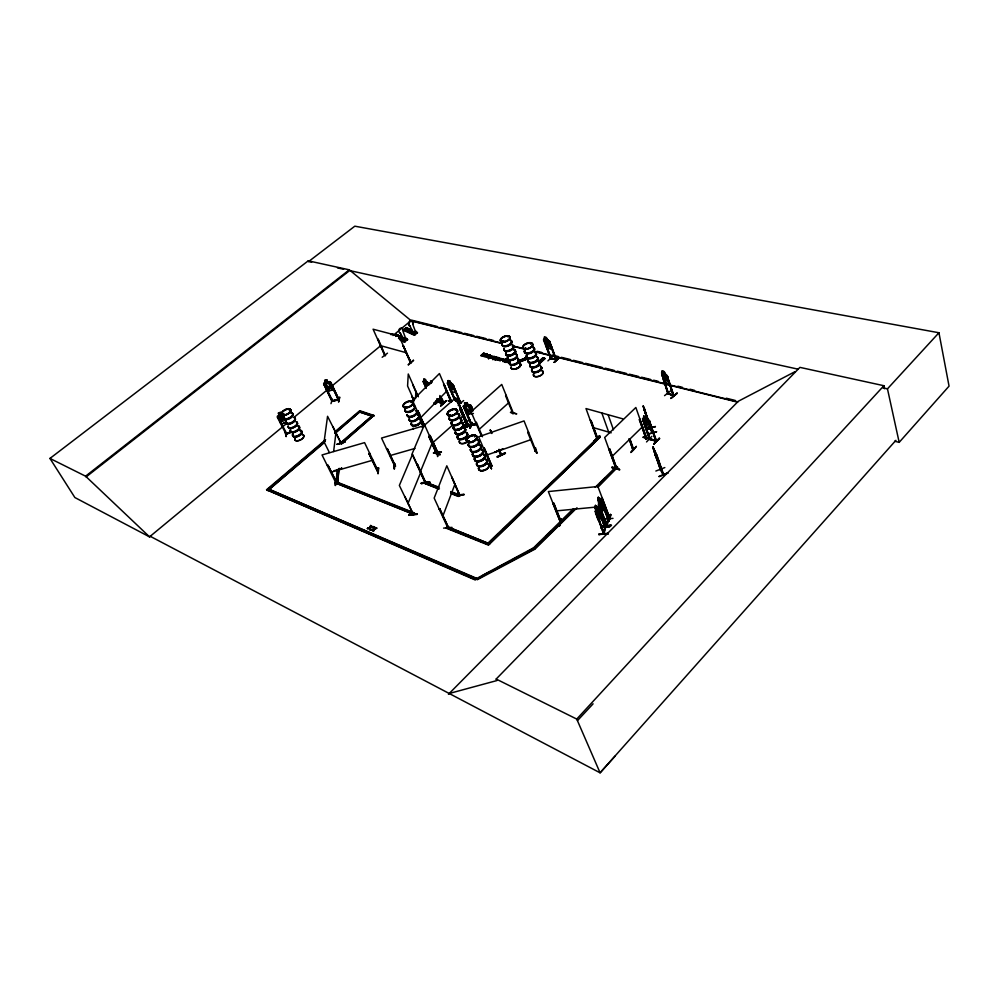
<?xml version="1.0" encoding="UTF-8"?>
<svg xmlns="http://www.w3.org/2000/svg" width="999" height="999" viewBox="0 0 999 999"><rect width="100%" height="100%" fill="white"/><g stroke="black" fill="none" stroke-linecap="round" stroke-linejoin="round"><path stroke-width="1.5" d="M622.652 418.806L586.001 408.566L596.977 438.873L597.926 438.861M596.853 438.224C597.065 438.186 597.464 437.462 597.539 439.073M651.623 427.072L651.56 429.27L646.066 427.747L644.555 425.199L646.091 427.734L651.623 429.208L649.475 420.679L646.778 419.243L646.041 416.795L643.631 416.221L645.154 423.613L646.965 425.836L649.138 426.448L649.675 424.875L643.219 405.969L643.968 408.778M547.939 360.876L552.809 356.106M335.477 485.264L336.039 480.119M436.938 454.145L437.662 454.158L424.662 425.062L455.744 397.739L468.069 426.361L467.544 426.785L459.852 409.053L460.564 408.653L460.052 409.115M428.971 436.75L429.707 436.363L428.971 436.75L436.85 454.395L437.562 453.996M412.013 396.64L413.861 400.761M412.637 384.565L417.482 395.704M394.717 463.748L394.093 468.981L394.368 463.873M593.918 441.321L599.762 435.639L593.906 441.358M598.089 437.774L599.537 435.876M655.356 455.257L653.084 447.04L653.658 449.637M670.641 390.884L664.547 395.654M660.514 468.793L660.539 470.117L653.246 448.351M415.522 398.776L415.884 391.196M608.316 533.216C596.266 534.627 595.092 534.765 608.366 533.903M608.428 533.591L599.013 534.453M598.95 534.74L598.901 534.028M611.176 525.686C580.169 528.558 631.655 523.688 601.773 525.774M611.238 525.374L601.823 526.548M395.179 465.546L394.38 465.596M395.492 465.946L394.68 466.233M394.63 463.436L394.53 468.856M608.428 519.23C609.602 521.815 605.157 526.76 607.005 525.062L599.587 505.594L599.113 506.218L599.587 505.594M387.287 448.738L386.563 448.951L387.287 448.738L395.392 466.246M470.054 427.822L472.065 422.527L470.079 427.772M377.048 470.417C378.921 469.255 376.398 471.728 378.072 470.804L364.573 442.632L322.028 454.957L335.864 482.854L336.576 482.392M378.683 468.044C377.185 485.377 378.783 456.381 377.984 473.189M376.973 470.616L377.697 469.98L377.06 470.179M459.59 495.666L460.189 495.104L459.652 495.716L451.773 477.023L459.615 495.092M408.541 330.394L409.915 330.182L408.766 330.444M368.956 453.696L369.68 453.309L368.956 453.696L377.347 471.041L368.968 453.521M404.832 339.136C403.396 337.237 407.055 343.256 405.357 338.261L404.483 338.986L405.07 338.611M404.907 338.911L405.144 339.273M491.308 468.469L490.284 463.424L491.421 468.718M646.54 441.945L651.847 436.301M439.847 508.791L439.348 509.378L439.847 508.791L448.251 527.047L447.702 527.772L447.652 526.411M447.714 527.647L434.165 498.076L446.803 465.821L460.002 495.629M448.251 527.122L439.548 508.816M399.076 337.924L400.112 336.975L398.751 337.175M436.738 452.709C436.775 454.745 437.999 452.684 436.85 452.997M437.599 452.909C437.112 450.949 436.913 454.17 437.812 452.547M652.147 432.267L650.436 428.196M341.77 468.568L341.633 467.944M337.237 444.38L344.817 441.97M452.01 527.372L443.593 528.121M335.577 481.543C335.377 490.409 334.802 481.78 336.688 482.617L328.047 465.297L327.335 465.509M336.001 482.817C335.964 481.943 336.101 481.218 336.026 482.579M425.599 482.879C425.449 480.482 425.137 485.164 425.986 483.066L417.545 464.423L417.058 464.972L417.545 464.423M425.724 482.442L425.599 482.667M337.262 444.193L344.78 442.157M429.17 482.667C422.028 481.618 415.447 484.54 429.133 482.067M337.275 469.717L336.114 482.217L337.637 481.78L338.786 469.293M337.637 481.78L339.223 468.319M412.762 513.823L413.149 513.723M417.257 464.448L425.824 483.566L412.525 454.32L399.35 485.439L413.374 514.485L414.36 512.912L336.114 481.718L334.952 482.729L413.461 514.373M328.047 465.297L336.551 482.679M329.358 452.485L324.076 441.908L327.56 416.296L341.233 443.406M341.134 443.781L332.904 426.573M336.114 482.217L337.187 473.239M417.058 513.773C392.12 516.795 434.14 512.462 408.953 514.585M429.945 482.242L421.228 483.528L429.982 482.255M408.991 515.272L417.107 514.423M409.091 514.947L417.182 514.048M333.616 451.511L335.901 433.279M561.363 519.33L559.565 525.761M539.847 361.913L539.198 361.538M540.084 361.663L539.46 361.263M530.269 343.656L531.056 343.481L530.307 343.594M673.826 395.154L673.039 395.129M674.038 395.866L667.394 376.685L673.264 395.891L674.038 395.841L667.956 393.456M525.973 348.002L524.8 348.776M668.568 393.668L661.9 374.588L668.331 393.918M285.052 418.281L284.678 420.404L282.455 421.341L280.432 420.229L278.484 416.458L279.333 415.284L278.172 413.174L280.569 412.162L281.568 414.335L277.585 415.896L277.198 416.983L286.263 434.49C285.389 432.967 286.563 434.977 292.545 431.805M500.949 359.615C502.534 357.742 498.101 358.629 498.426 360.189M508.429 336.788L507.917 336.975M502.047 341.571L502.372 341.046L502.285 341.808M503.221 340.896L502.647 341.596M502.31 341.271L503.471 341.358M474.587 436.588L475.149 435.976M474.8 436.6L474.687 435.951L474.687 436.6M475.249 436.401L474.912 436.014M405.394 338.798L404.458 338.936L405.444 338.311L407.005 339.523L404.558 341.246L403.084 339.885L403.321 341.096M404.82 338.886L405.257 339.048M469.38 441.758L468.606 441.258L468.606 442.182M468.194 441.858L469.43 441.258M660.626 470.117L653.708 450.137L655.469 453.359C653.833 446.678 660.376 466.933 655.856 454.47L656.118 455.906L653.92 449.787L663.199 474.637L660.289 469.555M455.444 410.252L455.881 409.815M450.162 415.309L449.575 415.022M450.512 414.91L449.6 415.709L449.475 414.785M608.653 518.281L601.523 498.601L602.372 498.513L609.677 518.181C606.58 518.406 610.963 516.258 608.466 517.782M609.028 521.291L610.426 514.423M610.352 514.398L611.013 514.747L608.915 521.353L610.614 514.735M498.851 449.525L501.198 455.144L500.974 453.871M499.125 450.736L500.886 454.795M596.678 513.773L596.191 514.398L596.678 513.773L604.158 533.354L603.421 532.692M604.707 527.322L604.944 526.623M603.583 532.742L605.169 527.522M605.082 527.472L604.87 526.76M603.995 533.816L605.606 527.36L597.839 507.904L605.032 528.059L597.302 506.468L596.665 506.306L595.392 511.513L595.754 510.089M600.699 527.747L610.152 526.498L600.761 527.36M612.999 518.369L603.671 519.205M410.889 421.091L411.076 421.241M598.164 507.879L597.689 508.503M608.828 518.331L601.523 498.601M606.156 524.937L606.493 525.037M606.43 524.537L608.191 518.456L607.579 519.08M608.091 519.03L608.229 519.88L599.625 498.189L598.526 504.807L606.43 525.774L608.054 519.03M410.914 402.098L410.989 402.347M656.218 440.634L655.544 440.484M655.656 441.108L656.643 441.133L649.45 421.728L655.744 441.208L655.419 440.409M600.436 515.984C596.728 528.558 601.985 515.546 599.75 512.949M599.625 498.189L603.221 507.867L601.972 512.962L603.371 507.879L602.647 504.832M404.957 406.655L406.156 406.893M598.326 513.261L597.802 515.297L594.917 507.517L599.412 519.667M608.316 519.73L600.786 499.8L608.478 519.28M656.331 440.422L656.443 441.333L649.325 439.36L642.469 418.756L644.505 418.544L643.631 416.221M650.087 438.636L649.5 438.424M645.242 424.6L650.124 439.548L642.894 420.204L643.543 420.379M598.326 497.227L601.523 504.045L601.448 509.065L598.738 503.696L597.914 499.375L598.326 497.227L599.35 499.8L599.75 498.289M598.051 499.438L598.401 498.139L598.364 500.237M596.415 507.929L596.665 506.306M596.628 508.753L596.116 510.914M598.563 504.77L598.826 501.798L597.864 499.363M594.967 507.529L595.491 505.344M632.904 448.588L633.528 449.725L632.742 449.525L629.308 438.711M560.551 522.752C563.324 521.853 558.016 523.251 559.665 525.861L560.988 519.38M559.452 525.499L561.288 518.993L560.889 521.466M561.326 521.715L560.264 522.04M552.996 503.596L553.883 503.284L561.538 522.627L560.626 522.714L552.996 503.596L553.883 503.284M338.823 398.963L332.617 400.786L338.673 399.225M338.474 401.923L339.685 397.053L338.848 401.798M338.399 399.9L330.569 383.379L338.536 399.7M332.742 401.223L324.875 384.727L324.225 384.89M405.269 341.358L404.333 342.02L407.642 339.66L396.441 334.365L396.228 335.102M330.981 403.658L332.342 399.138M331.755 400.811L332.58 400.462L331.955 400.562M417.445 332.879L414.16 335.177L403.321 330.219L406.318 327.934M405.606 328.609L406.193 327.622L403.434 329.832L414.797 334.74L403.946 329.795M404.932 341.621L399.637 338.848M414.61 334.877L412.712 333.204L414.41 334.403L416.833 332.692L415.359 331.343L416.059 333.241M414.897 334.49L404.308 329.545M406.968 329.233L417.082 333.142M416.883 333.279L416.695 331.693L415.584 331.193C414.697 333.841 414.11 329.645 415.084 333.816M331.156 383.379L330.519 383.541M335.052 431.668L359.74 410.739L373.901 415.459L341.608 443.818L340.572 442.869M415.06 332.417L414.935 332.43M333.316 387.699L333.416 389.822L327.934 391.108L326.336 389.173M326.248 389.26L327.934 391.108M325.599 382.567L323.614 383.853L332.043 401.411M326.96 379.982L324.638 380.482L326.96 379.982L331.83 390.197M451.61 401.511L450.886 401.91L451.66 401.448L443.993 384.178L450.899 401.948C454.607 401.386 442.332 399.875 451.823 401.136M556.056 359.39L555.819 359.24M544.517 341.146L551.336 358.604L550.674 358.479L556.655 359.815L556.418 359.178M546.241 337.687L547.065 339.885L549.425 340.984L556.468 360.015L550.824 358.479M551.098 357.992L550.761 358.154M466.321 421.74L468.106 425.736M414.697 332.068L417.47 332.842M414.435 331.568L414.985 331.83M464.135 494.667L455.731 495.179L463.998 494.28M288.961 409.777L289.51 409.877M289.448 409.39L289.323 409.84M282.904 414.635L284.091 414.135L283.067 414.785M283.541 414.86L283.778 414.023M469.742 427.909L472.065 422.49M471.016 424.675L471.728 424.325L470.966 424.45M464.448 407.555L472.003 425.187L464.51 407.367L463.736 407.642L464.51 407.367M426.261 388.424L423.176 381.506L424.6 381.243M423.251 381.543L423.464 380.856L428.509 382.954L426.361 381.743L427.522 382.767M442.657 516.608L454.957 484.19M470.691 406.705L471.478 406.431L470.691 406.705L472.415 410.789M373.514 531.331L374.076 529.058L376.623 527.971L374.263 529.42C372.015 534.602 374.238 526.411 373.064 531.143M369.43 529.595C370.617 524.875 368.381 533.041 370.629 527.884C377.422 524.862 366.458 528.259 373.176 526.81M373.663 529.632L371.004 529.97L373.589 528.883C375.786 523.801 373.626 531.83 374.775 527.185M371.178 530.344L373.776 529.245L374.325 526.997M369.88 529.782L370.454 527.509L372.989 526.436M367.57 528.796L370.142 527.709L370.704 525.474L369.967 527.335L367.382 528.434L370.03 528.096M425.199 482.704L425.187 483.041M465.684 412.212L467.395 414.285L473.439 413.499M467.07 402.684L464.535 402.972L467.07 402.684L467.944 404.97L469.542 405.544L471.266 409.627L470.716 411.551L468.331 411.863L466.308 410.277L464.585 406.193L465.546 405.294M433.554 453.171L441.446 452.048L433.666 452.997M469.243 414.048L464.535 402.972L465.434 405.232L463.211 406.356L463.786 405.469L469.742 404.757L470.829 405.369M370.567 527.122L370.704 525.474M370.741 527.497L371.153 525.661M460.027 402.41L460.764 402.322L457.117 401.735M457.492 402.01L461.014 402.922M407.929 503.596L420.766 472.315M420.279 471.99L431.93 443.631M448.838 382.804L447.327 383.092L454.72 400.299M447.402 383.129L447.702 382.505M424.563 424.4L412.025 453.996L425.487 483.678M414.51 332.105L417.17 332.892M513.311 412.737C511.413 414.273 514.622 412.849 512.874 413.149M438.436 401.273L437.649 401.261L438.698 401.823M436.213 400.761L436.65 401.173M439.822 395.529C447.102 405.107 441.471 405.582 438.012 401.074M414.66 332.055L414.185 331.718M468.032 426.348L457.604 401.198L460.901 408.641M500.886 359.228C498.039 358.341 502.509 358.629 499.375 358.791M410.04 362.05L410.252 361.875M410.801 362.787L399.051 336.051L373.089 329.208L384.915 355.544L385.577 355.469L385.002 355.032M535.963 450.786L535.064 451.098L535.889 450.786L524.05 420.916L478.646 436.825L491.183 466.371L491.92 466.046L484.14 447.752L483.416 448.189L484.14 447.752M509.028 362.113L509.915 362.999M535.714 450.087L534.802 450.437M426.848 383.366L427.41 382.155L426.773 383.341L428.808 385.189M427.672 382.754L427.959 384.066L428.309 383.379M429.345 384.116L427.347 382.205L429.295 384.178L429.745 383.354M545.129 339.41L543.456 339.76L550.736 358.491M543.843 339.061L550.586 358.703M605.419 527.934L597.302 506.468M509.49 362.1L509.89 363.024M491.645 465.397L490.809 465.734M606.843 525.599L599.263 505.619M607.804 518.543L607.954 519.318M540.334 361.601L539.385 361.476M619.255 469.23C596.615 462.437 635.302 474.213 612.087 467.732M485.389 353.883L483.004 355.969L483.516 356.418L486.288 354.008L483.541 355.032L483.716 353.022L480.944 355.432L481.443 355.869L483.678 353.446L482.942 355.394L485.526 354.245L482.792 355.045M483.541 355.032L484.228 353.159M482.942 355.394L483.828 353.796M530.407 343.531L531.118 343.544M524.562 348.526L525.299 347.989M434.265 452.947L439.935 454.832M434.515 452.684L440.147 454.645M449.463 415.297L449.238 415.696M405.057 406.705L405.644 407.18M404.682 407.093L405.432 406.718M542.782 358.142C539.76 358.479 546.64 360.115 541.808 358.691M539.785 361.251L543.419 358.279L538.598 361.863M544.979 358.666L538.623 364.385M447.752 526.985L446.528 528.309L447.477 526.61L489.747 543.956L447.739 527.06M448.064 527.647L447.477 526.61M609.465 448.763L616.595 468.032L609.715 448.838L608.94 449.288L616.158 468.506L616.67 467.907L615.846 468.406L604.682 437.487L635.851 407.48L646.703 438.399L646.078 439.011L639.36 419.767L639.872 419.268L646.653 438.524C644.817 439.885 646.828 436.413 646.028 438.224M646.39 437.824L645.654 438.199M396.453 334.965L407.317 339.585L405.532 338.174L405.894 339.011L403.971 340.559L404.745 341.745L400.399 339.735M405.307 341.358L398.539 338.224M406.705 340.334L407.267 339.947L397.639 335.664M406.78 340.11L396.291 335.04M396.528 334.578L407.642 339.685M415.147 334.515L403.346 329.62M437.375 453.396L437.949 453.047M283.366 414.91L283.516 414.098M285.264 419.18L282.467 417.545L283.167 414.198M377.734 470.217L377.897 470.879M534.852 450.611L535.664 449.912M534.89 450.137L535.227 451.048L527.772 432.517L528.546 432.242L527.772 432.517M535.102 450.849L535.826 450.561M513.486 413.424L501.735 384.44L471.078 411.775L481.356 435.776M490.959 466.208L491.883 465.871L484.165 447.914M662.974 474.125L663.174 473.314M656.668 454.47L663.586 474.513L660.626 469.48M498.913 451.298L498.788 450.074L498.688 450.949M467.082 425.974L467.844 425.599L467.12 425.986M438.062 453.234L430.032 435.464L429.508 435.926L437.662 453.983L436.763 454.245M400.037 337.212L399.013 337.749M325.711 382.617L324.875 383.566L326.698 387.337L328.646 388.686L330.831 388.174L331.218 386.288L329.383 382.505L327.897 382.105L329.47 381.606C332.804 382.367 324.7 381.118 324.001 382.954L323.701 383.841L332.105 401.373L339.123 399.737L330.644 382.13L339.023 399.775M894.642 441.233L899.175 442.357L949.05 386.138L938.948 332.754L354.82 226.186L308.604 261.563L308.266 260.826L49.95 458.429L74.875 497.539L149.575 536.888M605.219 527.322L603.521 533.866M895.916 440.322L600.087 772.814L150.212 536.288L149.525 536.85L85.589 476.186L49.95 458.429M615.134 756.093L600.087 772.814L576.748 719.08L496.166 679.045L799.912 367.37L883.89 385.714L884.565 388.748M468.606 442.07L469.655 441.595M899.175 442.357L887.462 388.836L938.948 332.754M576.748 719.08L883.89 385.714M506.318 361.226C508.066 363.499 503.758 360.139 507.842 361.626L507.767 360.327L506.868 360.801M577.434 720.666L593.094 703.833M449.125 415.159L449.812 414.722M332.08 401.236L339.148 399.563M448.526 400.886L451.598 401.298M451.036 400.874L451.161 401.985L443.556 384.627M437.574 454.233L437.275 453.359M424.812 426.024L417.769 410.689L424.363 426.486M420.367 417.982L446.915 390.996M448.426 694.28L738.361 401.223L794.804 371.778M655.681 440.422L643.331 437.038M659.265 438.086L653.733 444.043L659.74 438.536M653.733 444.043L659.427 438.411L653.821 444.018M632.767 448.801L633.166 449.026M629.745 439.085L633.116 449.313M636.375 446.466C627.747 454.12 630.044 454.932 636.313 446.428M615.983 467.232C615.159 468.968 616.845 465.896 616.371 467.894M645.891 438.886L646.116 437.699M612.087 467.744L619.43 469.58M656.031 440.621L643.368 437.062M650.099 421.903L649.25 421.915M325.599 439.685L266.571 489.722L475.012 579.395L533.578 547.802L573.214 508.878M595.229 487.25L616.146 466.708L617.507 467.132L597.914 487.212M540.434 541.908L533.828 548.401L527.01 552.01M545.941 536.5L551.436 531.093M561.338 521.366L573.451 509.465M599.862 483.516L605.357 478.109M613.061 470.541L616.358 467.295L617.719 467.719M576.997 507.779L535.164 548.913L533.828 548.401L533.578 547.802L534.915 548.326L574.562 509.353M597.689 486.613L617.507 467.132M639.36 419.767L640.122 419.33M509.552 362.05L509.078 362.987L510.064 363.349M611.663 456.83L642.444 426.81M656.355 441.358L649.475 420.679M643.743 416.321L646.041 416.795M648.363 419.605L649.412 420.729M498.901 359.265C500.337 361.626 498.114 358.641 500.761 359.777L500.536 359.091M594.268 441.471L597.252 438.661L590.409 419.93L597.739 439.048L597.065 438.861M266.571 489.722L475.274 579.982L476.273 578.171L268.656 489.123L476.535 578.758L477.185 579.77L534.54 549.363L534.29 548.776L476.923 579.183L476.273 578.171M642.919 418.106L648.351 419.667M508.029 361.463L508.479 360.639M488.224 542.869L598.988 436.625L600.274 437L488.523 545.129L446.528 528.309M488.474 543.456L498.538 533.791M503.021 529.495L507.492 525.212M509.727 523.064L526.498 506.955M533.216 500.524L546.628 487.649M548.863 485.502L554.457 480.132M558.928 475.836L573.476 461.888M579.058 456.518L598.988 436.625M446.266 527.747L488.261 544.555L600.274 437M487.999 356.056C489.248 355.057 485.127 354.108 486.738 354.195M505.382 360.776C507.38 359.078 503.658 359.428 506.318 360.164M285.302 432.592L286.076 436.613L285.502 432.155M286.388 436.413L285.527 432.13M487.475 356.106L488.099 354.895L487.025 354.92L487.737 355.257L486.288 357.142L490.197 354.682L487.524 357.467L487.012 357.018L487.524 357.467M476.598 424.413L471.278 425.112L471.041 424.45M556.356 359.165L550.986 358.341L555.669 359.265M554.333 362.4L559.428 357.58L554.308 362.362M525.599 358.229L526.261 357.929M551.535 346.84L551.673 348.938L547.052 347.914L545.641 345.617L547.127 347.802L551.673 348.938L551.598 346.865M450.974 493.169L458.191 495.854L459.365 494.767L459.915 495.754M451.236 493.731L458.441 496.416L459.615 495.342L450.961 492.12M548.376 340.11L543.793 339.111M549.425 340.984L556.393 360.04M549.313 342.195L550.037 342.145L549.313 342.195L555.819 359.915L556.593 359.802M510.551 412.312L516.758 413.873L510.501 412.425M544.305 337.212L546.341 337.575L548.314 340.834L549.837 344.93L549.5 346.453L547.664 346.054L546.028 344.093L544.505 340.01L545.217 339.498L544.368 337.163L546.341 337.575M414.36 512.912L413.174 513.998L334.952 482.729M460.015 402.535L457.305 401.561M460.539 402.822L460.302 402.16M458.129 405.207L463.636 400.574M455.556 400.924L457.854 398.738L455.856 401.036M455.556 400.961L457.942 399.013M465.234 425.199L471.191 426.81L465.484 425.037M476.236 422.315L475.711 422.789L476.436 422.377L482.48 436.738M505.631 395.904L506.343 395.504L505.631 395.904L512.999 413.873L512.787 413.174M437.087 452.759L437.674 452.41M478.683 429.832L508.966 402.497M438.249 488.886L425 483.491L426.161 482.442L439.16 487.275M455.369 390.259C457.267 394.655 449.675 391.108 449.787 388.836M447.589 382.48L452.922 384.478L460.839 403.146L457.305 402.185M460.764 403.184L452.922 384.478M452.909 385.651L453.608 385.614L452.909 385.651L460.277 403.059M539.085 363.112L544.393 358.366M539.023 363.261L544.705 358.316L539.26 363.324M538.573 364.373L544.817 358.554M450.661 383.341L449.775 381.131L447.989 380.594L449.825 381.081L451.885 384.303L453.396 389.785L451.673 389.323L450.025 387.375M448.426 384.465L455.232 400.437M450.686 383.291L451.948 383.554M540.197 360.139C545.317 360.976 538.024 360.901 541.158 359.265L543.094 359.752M538.961 361.875L543.194 358.079M538.973 361.95L543.256 358.166M432.604 442.882L453.084 424.662M459.915 418.581L463.324 415.547M440.584 396.678L443.506 403.321L438.149 401.685L443.244 402.697L442.532 402.747M442.52 402.859L438.511 401.448M446.004 400.636L440.671 405.831L446.041 400.674M504.757 360.189C507.217 358.279 501.748 364.41 505.794 360.277C497.465 364.423 509.153 355.544 505.057 359.927M504.183 361.825L505.919 360.726M509.153 360.414C501.748 365.06 507.18 360.289 508.129 360.102C505.931 359.041 504.158 363.236 507.155 361.7M509.065 361.401L507.205 362.612L509.303 360.776M439.21 398.551C437.774 403.084 427.759 407.48 439.26 398.601M433.791 403.409L439.635 398.963M433.953 403.696L439.622 398.951M435.202 404.133L440.671 399.313M435.277 404.208L440.596 399.038L435.127 403.846M498.389 359.965L500.087 359.852M499.25 359.39L501.261 358.441L498.376 359.328L498.526 360.327L499.837 360.539L502.447 358.666M502.984 359.553L499.987 360.414L503.359 359.24M500.124 360.764L502.584 359.028M502.834 361.476L505.969 358.653M494.093 359.066C486.975 357.904 503.933 356.069 494.23 359.228C493.618 359.727 499.188 357.093 495.704 357.167M492.844 359.74L495.929 356.98M494.38 358.816L495.554 357.779L496.403 358.229L494.38 358.816L496.416 357.642L495.566 356.88M496.291 359.64C489.36 358.379 505.931 356.456 496.291 359.453C496.953 361.051 501.173 357.804 497.764 357.455M495.042 360.314C498.613 354.108 500.024 360.065 496.428 359.028C498.101 361.014 500.024 355.969 496.578 359.39M488.374 358.241C488.286 360.889 490.559 353.783 491.92 356.743C488.748 358.741 491.945 356.293 491.221 355.756M491.583 355.844L488.511 358.591M491.72 356.206L492.594 356.368L490.034 357.679L492.132 356.631L491.77 357.38L489.747 357.742M483.141 356.318L486.151 353.658L486.513 354.845C480.057 359.79 490.034 351.211 483.928 356.206M484.078 356.568L486.513 354.845M487.1 353.883C485.514 355.082 488.211 354.158 486.7 353.771M486.288 357.142L487.862 355.557L484.827 356.443L486.9 354.633L487.175 355.282M484.965 356.793L487.262 354.72M487.375 357.105L490.197 354.682M487.162 357.367L489.597 355.644M428.534 384.091L429.245 384.078M429.982 383.441L431.418 383.191M481.093 355.781L484.365 353.509M335.227 483.266L336.388 482.255L414.622 513.461M423.176 381.506L425.774 387.137M426.336 381.805L425.487 379.558L423.763 379.208M429.682 383.279L430.507 383.591M451.273 401.486L439.435 373.551L412.55 400.487L424.15 426.448M340.384 442.944L372.927 415.134L340.647 443.456L341.608 443.818M341.346 443.294L373.901 415.459M408.216 364.66L413.411 360.152M408.366 364.935L413.611 360.464M266.858 490.234L324.675 441.196M335.302 432.192L359.977 411.263L374.15 415.971M325.362 441.021L267.769 490.634L324.438 442.545M334.802 433.017L359.615 411.975L335.065 433.529M410.352 362.687L403.259 345.954L411.039 362.649L403.259 345.954M403.708 346.079L403.072 346.116M382.18 357.267L387.487 353.159M378.209 339.185L385.314 355.619M149.525 536.85L287.237 422.989M294.443 417.02L326.898 390.184M331.705 386.213L380.994 345.454M393.019 335.514L411.588 320.155L437.312 326.536M616.233 468.444L615.596 467.719L616.495 467.407M673.888 395.204L673.888 396.066L667.732 393.631L661.563 372.814L667.332 375.661L669.342 384.091L669.367 381.968M677.01 393.094L670.853 398.476L677.06 393.131M668.256 393.406L673.501 395.354L668.106 393.481M667.944 376.898L667.17 376.86M662.262 371.079L664.273 371.69L666.196 375.337L667.607 379.72L667.195 381.206L665.297 380.469L663.686 378.209L662.25 370.929L663.011 373.276M666.345 374.55L673.801 396.079M643.968 408.516L643.743 407.205L645.017 412.599M85.589 476.186L349.3 269.83L411.039 320.617L501.798 343.169M86.076 476.948L349.638 270.579L798.176 369.193M560.327 521.815L560.726 522.465M561.138 521.977L561.413 522.664M512.924 412.699L513.261 413.311M449.5 414.91L449.962 415.497M525.586 348.576L525.137 348.776M502.472 341.271L503.084 340.809M646.178 438.948L639.61 419.842M415.721 332.192L413.386 334.003M408.017 328.446L405.257 330.657L408.017 328.446L409.115 328.946L406.356 331.156L409.115 328.946M410.089 329.383C408.953 328.983 404.945 334.865 411.188 329.882M399.475 338.024L401.398 336.675L399.575 338.224M395.616 336.213L397.527 334.877L395.704 336.426M407.292 328.122C398.988 332.817 410.826 328.309 406.193 327.622M467.594 426.735L467.657 425.537M282.193 414.785L281.706 417.295L278.783 416.271L281.468 417.944L281.081 420.941L281.918 420.666L282.205 418.169L285.177 419.355M405.781 407.28L404.757 407.317M481.993 575.861L490.184 571.528M497.002 567.919L509.278 561.413M512 559.964L524.288 553.458M483.391 354.682L486.151 353.658M535.801 450.836L535.476 449.925M649.525 439.135L643.094 420.017M655.968 440.921L649.949 423.201M500.024 449.762L494.73 452.335L500.037 449.875M494.817 452.497L502.784 448.788M497.19 456.593C521.665 444.88 480.931 465.222 505.194 452.859M490.509 431.118L491.87 433.504L490.921 431.443M408.941 330.332L409.94 330.257M399.15 337.113L400.05 336.975M458.903 404.245L468.369 425.274M459.078 404.47L458.666 403.646M459.14 404.745L459.615 405.519M460.989 408.004L468.019 425.324M460.751 408.666L461.863 411.238L461.501 410.252M463.361 414.385L460.327 407.642M462.574 423.114L470.329 419.805M472.115 423.751C447.989 434.528 488.811 417.32 464.572 427.622M367.382 528.434L369.855 527.734M374.188 528.658L376.623 527.971M371.004 529.97L373.476 529.27M374.363 529.033L376.81 528.346M286.888 434.041L278.421 417.769L277.759 418.044M281.768 423.951L285.889 422.215L281.755 424.088L279.995 422.39M285.964 433.878L286.476 433.479M286.663 433.616L290.896 431.843L286.588 433.454M286.813 434.066L286.263 434.478M653.084 447.04L657.242 458.441L655.194 454.145M653.958 448.726L663.124 474.575M656.443 458.116C650.324 444.343 665.209 475.499 656.543 458.029M655.856 471.029L664.822 467.557M662.774 473.576L663.586 474.438M658.99 476.398L667.894 472.727M668.056 473.002L659.14 476.685M493.294 356.556L490.834 358.179L489.61 357.58M516.508 354.533L515.921 353.346M517.544 360.164L518.931 359.628L519.23 360.377L527.447 357.292M525.187 358.054L526.51 357.367L527.022 358.666M519.293 360.639L527.547 357.542M527.609 357.717L519.393 360.889L519.73 361.675L519.205 360.327M519.617 361.426L527.859 358.304M518.431 362.475L528.046 358.766M535.751 448.027C532.829 446.953 540.447 460.189 535.289 448.201M438.424 402.048L437.212 399.175M443.231 403.484L440.097 396.541M486.401 455.182L531.418 439.485M643.806 407.542L648.339 420.654M651.236 428.359L644.367 409.265M644.33 410.065L647.577 419.842M646.852 416.745L645.479 413.499L647.814 420.729M646.39 428.796L655.381 426.561L646.49 429.095M650.948 427.247L652.06 433.129L650.549 428.671M647.627 434.016L656.668 431.755L647.739 434.353M337.1 444.13L344.842 441.995M417.082 414.16L419.655 413.449M338.062 469.38L341.758 468.244M334.003 470.754L340.484 468.943M424.862 425.499L381.531 438.049L394.83 466.408L395.479 466.171L387.3 448.563M378.696 468.056L378.084 467.832L377.897 473.264M330.731 472.265L372.964 460.152M389.81 455.656L415.022 448.426M335.851 481.68L337.375 481.243M449.213 693.493L496.89 680.569L496.166 679.045M668.319 392.969L667.494 392.982L668.194 393.206M471.665 424.6L471.94 425.237M326.036 383.291L328.296 382.854M502.135 358.941L503.221 358.878M327.872 387.075L330.045 386.563M491.508 356.393C493.156 356.331 491.321 360.776 494.692 356.918A1.249 0.637 -21.9 0 0 494.468 356.556L494.055 356.443M491.708 465.909C490.721 467.719 490.609 464.123 491.72 465.584M468.918 441.083L469.205 441.009M499.488 450.399L501.336 454.595M465.859 406.019L468.331 405.794M467.582 410.114L469.98 409.802L468.256 405.706M471.728 422.639L470.179 427.847M471.878 424.55L476.411 423.963M476.336 424.15L471.703 424.363M470.879 424.687L471.203 425.337L476.535 424.6M429.483 435.714L436.163 451.336M441.321 452.235L433.416 452.922M421.228 483.504L429.845 482.467M464.123 494.542L455.894 495.442M437.512 453.683L438.086 453.159L430.032 435.464M601.473 498.826L602.322 498.738M560.526 521.753L561.238 521.728M556.068 510.914L605.244 506.193M595.729 509.965L603.97 533.941L596.528 514.373M603.583 533.903L595.367 511.376M600.686 527.622L609.939 526.448M487.387 355.082L486.875 355.532M471.203 425.337L463.224 406.293M496.053 357.342L495.554 357.779M498.251 357.917L497.752 358.354M499.013 450.736L501.298 454.607M560.651 522.739L548.351 491.57L597.889 486.501L609.74 517.957C607.642 518.568 610.152 518.194 609.29 517.232M525.711 358.516L526.348 357.804M436.788 454.445L428.971 436.575M556.131 359.69L549.987 343.381M450.374 414.697L450.137 414.697M308.266 260.826L349.3 269.83M308.604 261.563L311.638 262.225M337.475 267.907L343.556 269.243M882.929 387.837L887.462 388.836M559.415 357.567L554.058 362.3M440.334 327.285L449.413 329.545M452.435 330.294L461.513 332.542M464.547 333.291L473.613 335.552M476.648 336.301L485.726 338.549M488.748 339.298L493.281 340.422M537.162 351.311L541.695 352.435M552.285 355.057L558.341 356.568M561.363 357.317L570.441 359.565M573.463 360.314L582.542 362.575M585.564 363.324L602.21 367.445M605.232 368.194L614.31 370.454M617.332 371.203L626.41 373.451M629.445 374.2L638.523 376.461M641.545 377.21L650.624 379.458M653.646 380.207L658.179 381.331M665.746 383.216L670.292 384.34M677.846 386.213L682.392 387.337M689.959 389.223L694.492 390.347M726.261 398.226L735.339 400.474M512.387 345.804L524.487 348.813M535.077 351.448L737.774 401.823M409.652 320.567L500.299 343.119M512.387 346.129L524.475 349.126M535.052 351.76L737.512 402.135M542.769 357.829L544.705 358.316L542.819 357.979M506.443 360.639L507.604 360.939M447.927 380.644L449.8 381.131M450.774 385.564L448.638 383.354L450.836 386.113L450.724 388.349L451.436 386.688L453.908 389.198L451.61 386.326L451.723 384.165L450.786 385.639M408.404 330.856L409.865 330.095M380.482 345.629L406.393 352.759M643.156 421.066L650.174 423.002M643.056 437.362L656.568 441.083M425.487 379.558L423.676 379.121L425.849 385.751M432.267 381.556L430.432 381.106L432.242 381.606M432.043 381.943L430.969 381.63L431.281 382.342M592.919 427.51L611.188 432.829M633.016 449.313L633.728 449.488L629.944 438.898M436.413 400.574L436.488 401.386M450.711 491.558L459.365 494.767M436.526 486.75L426.161 482.442M425 483.491L439.435 488.873M662.175 370.979L664.273 371.69M551.036 357.954L551.336 358.629M669.342 383.928L664.685 382.13C660.963 375.674 666.121 386.401 669.417 384.028M507.854 355.444L507.704 355.269A5.107 2.61 -21.5 0 1 506.206 352.172M409.965 326.024L410.052 326.061A2.51 2.035 -66.4 0 1 408.803 323.177A2.51 2.035 -66.4 0 1 411.526 321.266A2.51 2.035 -66.4 0 1 412.687 324.113L412.774 324.151A2.51 2.035 -66.4 0 0 411.526 321.266A2.51 2.035 -66.4 0 0 408.716 323.139A2.51 2.035 -66.4 0 0 409.965 326.024L413.823 333.604M406.281 327.834L412.038 330.394M407.654 328.584L411.788 330.382M407.517 328.846L411.675 330.657M405.719 328.221L412.837 331.393M407.105 328.971L412.599 331.393M407.043 329.195L412.475 331.656M404.021 329.583L415.109 334.515M414.41 334.403L412.937 333.054M400.162 332.904L403.896 340.397L400.162 332.904A2.522 2.048 -65.9 0 1 398.888 330.02A2.522 2.048 -65.9 0 1 401.635 328.097A2.522 2.048 -65.9 0 1 402.897 330.981L405.906 339.086M398.539 336.613L404.008 339.086M398.601 338.149L405.332 341.296M399.488 339.111L404.957 341.583M400.424 339.872L404.458 341.758M384.865 355.532L377.772 339.073M400.274 340.135L404.395 341.983M469.28 441.071L468.431 441.62M649.999 438.648L650.124 439.548M460.664 402.297L461.026 402.984M442.769 403.346L439.91 396.703M677.16 393.431L670.866 398.389M648.164 420.429L645.916 416.92M597.514 516.396L598.538 517.232L599.063 515.197L596.903 507.667L596.316 507.942L599.974 517.607L595.379 505.357M394.667 466.408L394.555 465.497M451.885 383.604L452.859 384.54M507.704 355.182L507.842 355.269A5.107 2.61 -21.5 0 0 514.273 352.922A5.107 2.61 -21.5 0 0 513.786 349.363M403.559 340.871L403.084 339.885M533.578 547.802L534.54 549.363M599.138 521.016L598.076 519.418L599.163 521.141M600.886 511.226L602.072 512.949M597.914 519.542L595.516 512.962M449.9 388.786L451.323 390.996M652.984 447.077L653.708 448.613M653.146 448.389L655.531 452.247M654.145 450.462L656.593 456.518L655.681 454.97M498.738 450.861L501.173 455.107M468.081 404.97L470.916 405.269L473.114 410.689M491.021 431.206L490.134 429.807L491.421 432.954M490.484 430.544L491.296 432.367M505.469 453.434L497.465 457.167M324.638 380.482L329.62 390.709M458.791 403.683L460.227 407.03M404.87 496.478L413.436 514.56M412.699 513.773L413.037 514.535M458.603 403.571L457.692 401.173L468.219 425.786M461.051 408.991L460.564 407.792L461.925 410.939M466.645 421.516L468.494 425.574M460.639 408.316L461.201 409.578M414.123 400.686L407.58 386.001L408.266 374.001L418.356 396.79M432.842 442.307L436.625 450.811M412.025 396.428L413.861 400.562M417.769 410.689L424.6 425.986M405.756 338.012L406.206 339.061M426.735 386.001L425 382.043L426.635 382.505L427.797 385.152M426.311 386.975L423.963 382.567L426.123 387.137M461.788 410.639L460.489 407.604M459.153 404.77L459.765 406.168M437.412 399.013L438.711 401.885M436.925 398.863L438.349 402.073M415.584 331.193L416.034 332.242L413.161 334.265L412.712 333.204M472.227 423.988L464.448 427.347M447.989 380.594L448.938 382.892L448.326 383.366L454.845 398.938M459.852 409.053L467.495 426.798M448.101 384.165L454.907 400.124M467.095 402.634L471.665 413.736M471.478 406.431L473.189 410.514M470.766 406.518L472.477 410.601M646.303 416.158L646.74 417.195M499.138 449.388L501.473 454.907M645.379 412.4L646.028 413.998M645.641 413.286L646.066 414.11M553.821 503.508L561.338 522.677M536.613 453.146L535.139 447.827M525.124 357.904L525.636 359.203M518.344 360.052L516.982 355.769M516.058 353.708L515.172 351.099M516.57 355.032L516.183 353.708M539.398 361.051L541.271 361.388M546.216 345.055L551.148 358.791M412.687 324.113L415.746 332.255M591.533 421.491L597.864 438.848M601.823 412.987L608.678 432.092M646.865 417.37L645.516 412.874M608.129 414.747L613.486 429.82M629.108 438.911L632.829 449.587M650.586 427.734L652.359 433.042L651.248 428.409M643.119 406.006L647.464 419.38M656.131 453.608L663.286 474.637M662.237 374.975L668.418 393.893M667.856 378.146L673.476 395.641M664.21 371.753L664.922 374.163M646.678 416.77L644.692 408.828M658.329 460.064L658.741 462M655.381 426.561L646.528 429.208M646.94 416.67L647.914 420.691M645.716 413.723L646.103 415.309M644.23 409.303L644.705 411.188M490.434 463.798L491.52 468.793M595.504 511.413L595.616 512.962M493.406 356.581A1.249 0.637 -21.9 0 1 494.168 356.468M511.188 340.721A5.22 2.622 -21.5 0 1 507.754 345.879A5.22 2.622 -21.5 0 1 502.172 344.081M503.396 342.47A5.22 2.622 -21.5 0 1 504.395 341.733M511.088 340.472A5.22 2.622 -21.5 0 1 507.654 345.629A5.22 2.622 -21.5 0 1 502.072 343.818M503.296 342.22A5.22 2.622 -21.5 0 1 504.295 341.483M510.114 339.897A5.145 2.597 -21.5 0 1 510.839 343.181A5.145 2.597 -21.5 0 1 504.82 345.891A5.145 2.597 -21.5 0 1 502.022 343.531M503.234 341.945A5.145 2.597 -21.5 0 1 504.22 341.221M511.238 341.034A5.145 2.597 -21.5 0 1 507.854 346.129A5.145 2.597 -21.5 0 1 502.347 344.343M513.124 345.904A5.132 2.597 -21.5 0 1 509.765 350.999A5.132 2.597 -21.5 0 1 504.258 349.2M513.074 345.579A5.207 2.635 -21.5 0 1 509.665 350.749A5.207 2.635 -21.5 0 1 504.083 348.926M512.974 345.329A5.207 2.635 -21.5 0 1 509.565 350.499A5.207 2.635 -21.5 0 1 503.983 348.676M512.012 344.755A5.132 2.597 -21.5 0 1 512.737 348.052A5.132 2.597 -21.5 0 1 506.73 350.761A5.132 2.597 -21.5 0 1 503.933 348.389M515.222 350.487A5.107 2.61 -21.5 0 1 510.726 355.294A5.107 2.61 -21.5 0 1 505.869 353.271A5.132 2.61 -21.5 0 0 508.653 355.681A5.132 2.61 -21.5 0 0 514.66 352.984A5.132 2.61 -21.5 0 0 513.923 349.662A5.107 2.61 -21.5 0 1 514.697 349.987M513.848 349.463A5.132 2.61 -21.5 0 1 514.585 352.772A5.132 2.61 -21.5 0 1 508.578 355.469A5.132 2.61 -21.5 0 1 505.781 353.084M517.594 358.978A5.17 2.672 -21.5 0 1 518.106 362.625A5.17 2.672 -21.5 0 1 511.563 365.06A5.17 2.672 -21.5 0 1 509.927 361.825M517.657 359.303A5.095 2.635 -21.5 0 1 518.169 362.899A5.095 2.635 -21.5 0 1 511.7 365.297A5.095 2.635 -21.5 0 1 510.089 362.113M514.86 350.399A5.107 2.61 -21.5 0 1 511.525 355.507A5.107 2.61 -21.5 0 1 506.031 353.683M513.986 349.825A5.132 2.61 -21.5 0 1 514.722 353.134A5.132 2.61 -21.5 0 1 508.716 355.844A5.132 2.61 -21.5 0 1 505.919 353.446M515.734 354.183A5.182 2.66 -21.5 0 1 516.233 357.817A5.182 2.66 -21.5 0 1 509.665 360.252A5.182 2.66 -21.5 0 1 508.041 357.043M515.634 353.933A5.182 2.66 -21.5 0 1 516.146 357.567A5.182 2.66 -21.5 0 1 509.577 360.015A5.182 2.66 -21.5 0 1 507.954 356.793M515.796 354.508A5.107 2.622 -21.5 0 1 516.296 358.092A5.107 2.622 -21.5 0 1 509.815 360.489A5.107 2.622 -21.5 0 1 508.216 357.317M516.283 354.033A5.107 2.622 -21.5 0 1 512.949 359.141A5.107 2.622 -21.5 0 1 507.442 357.317M518.319 359.078A5.17 2.66 -21.5 0 1 514.947 364.273A5.17 2.66 -21.5 0 1 509.378 362.4M518.156 358.828A5.095 2.635 -21.5 0 1 514.822 363.961A5.095 2.635 -21.5 0 1 509.328 362.113M520.029 363.636A5.095 2.647 -21.5 0 1 516.708 368.768A5.095 2.647 -21.5 0 1 511.213 366.908M510.988 367.382A5.082 2.635 -21.5 0 0 517.22 368.244A5.082 2.635 -21.5 0 0 519.905 363.374A5.057 2.622 -21.5 0 1 517.207 368.231A5.057 2.622 -21.5 0 1 511.013 367.382A5.095 2.647 -21.5 0 0 517.257 368.356A5.095 2.647 -21.5 0 0 519.967 363.474M413.711 406.019A5.257 2.722 -24.2 0 1 414.073 409.64A5.257 2.722 -24.2 0 1 407.904 412.425A5.257 2.722 -24.2 0 1 405.419 409.752M414.11 405.582A5.257 2.722 -24.2 0 1 410.252 411.064A5.257 2.722 -24.2 0 1 405.057 408.941M415.871 410.839A5.245 2.735 -24.2 0 1 414.048 416.146A5.245 2.735 -24.2 0 1 407.392 415.384M414.285 405.831A5.332 2.76 -24.2 0 1 410.389 411.388A5.332 2.76 -24.2 0 1 405.119 409.228M417.682 414.86A5.245 2.747 -24.2 0 1 418.057 418.519A5.245 2.747 -24.2 0 1 411.9 421.291A5.245 2.747 -24.2 0 1 409.403 418.593M409.128 419.243A5.245 2.747 -24.2 0 0 415.172 420.329A5.245 2.747 -24.2 0 0 418.356 415.084A5.22 2.735 -24.2 0 1 415.109 420.192A5.22 2.735 -24.2 0 1 409.103 419.118M415.796 410.527A5.32 2.772 -24.2 0 1 413.948 415.896A5.32 2.772 -24.2 0 1 407.192 415.122M416.446 410.664A5.32 2.772 -24.2 0 1 413.211 415.959A5.32 2.772 -24.2 0 1 407.08 414.872M414.398 406.081A5.332 2.76 -24.2 0 1 411.138 411.363A5.332 2.76 -24.2 0 1 405.007 410.302M416.271 410.414A5.245 2.735 -24.2 0 1 413.062 415.646A5.245 2.735 -24.2 0 1 407.03 414.573M417.869 415.322A5.232 2.735 -24.2 0 1 418.244 418.956A5.232 2.735 -24.2 0 1 412.112 421.715A5.232 2.735 -24.2 0 1 409.627 419.031M419.842 419.717A5.22 2.76 -24.2 0 1 420.229 423.376A5.22 2.76 -24.2 0 1 414.098 426.136A5.22 2.76 -24.2 0 1 411.6 423.426M419.767 419.393A5.295 2.797 -24.2 0 1 420.154 423.101A5.295 2.797 -24.2 0 1 413.936 425.911A5.295 2.797 -24.2 0 1 411.413 423.164M420.417 419.543A5.295 2.797 -24.2 0 1 416.571 425.112A5.295 2.797 -24.2 0 1 411.301 422.914M418.656 418.968A5.295 2.797 -24.2 0 1 419.655 419.155M421.79 423.913A5.282 2.797 -24.2 0 1 422.44 427.347M413.374 429.245A5.282 2.797 -24.2 0 1 413.249 428.509M422.377 424.076A5.22 2.76 -24.2 0 1 422.252 427.06M413.324 428.933A5.22 2.76 -24.2 0 1 413.186 428.209M420.242 419.305A5.232 2.76 -24.2 0 1 417.07 424.538A5.232 2.76 -24.2 0 1 411.039 423.451M421.903 424.163A5.282 2.797 -24.2 0 1 423.264 425.874M421.978 424.488A5.22 2.76 -24.2 0 1 422.727 424.875M423.189 425.449A5.22 2.76 -24.2 0 1 423.326 426.173M460.164 418.768A5.47 2.935 -23.3 0 1 460.464 422.889A5.47 2.935 -23.3 0 1 453.534 425.437A5.47 2.935 -23.3 0 1 452.06 421.753M461.038 419.493A5.395 2.897 -23.3 0 1 459.902 423.726A5.395 2.897 -23.3 0 1 453.346 425.611A5.395 2.897 -23.3 0 1 452.247 422.04M457.767 413.324A5.42 2.885 -23.3 0 1 456.081 418.806A5.42 2.885 -23.3 0 1 449.051 418.007M449.75 416.271A5.42 2.885 -23.3 0 1 450.561 415.409M458.116 414.148A5.407 2.885 -23.3 0 1 458.678 417.919A5.407 2.885 -23.3 0 1 452.322 420.779A5.407 2.885 -23.3 0 1 449.587 417.994M460.052 418.506A5.47 2.935 -23.3 0 1 460.626 422.34A5.47 2.935 -23.3 0 1 454.195 425.237A5.47 2.935 -23.3 0 1 451.423 422.402M459.89 418.269A5.395 2.897 -23.3 0 1 460.439 422.04A5.395 2.897 -23.3 0 1 454.108 424.9A5.395 2.897 -23.3 0 1 451.373 422.102M458.054 413.823A5.482 2.922 -23.3 0 1 458.603 417.632A5.482 2.922 -23.3 0 1 452.172 420.529A5.482 2.922 -23.3 0 1 449.4 417.707M462.013 423.214A5.395 2.91 -23.3 0 1 462.574 427.01A5.37 2.897 -23.3 0 1 456.268 429.882A5.395 2.91 -23.3 0 1 453.496 427.048A5.382 2.91 -23.3 0 0 456.256 429.87A5.382 2.91 -23.3 0 0 462.574 427.023A5.382 2.91 -23.3 0 0 462.013 423.239A5.37 2.897 -23.3 0 1 462.549 427.01A5.395 2.91 -23.3 0 1 456.243 429.857A5.37 2.897 -23.3 0 1 453.546 427.085A5.37 2.897 -23.3 0 0 456.256 429.845A5.37 2.897 -23.3 0 0 462.549 427.01A5.37 2.897 -23.3 0 0 462 423.276M457.942 413.561A5.482 2.922 -23.3 0 1 456.231 419.13A5.482 2.922 -23.3 0 1 449.1 418.319M466.146 432.742A5.432 2.96 -23.3 0 1 466.458 436.9A5.432 2.96 -23.3 0 1 459.577 439.423A5.432 2.96 -23.3 0 1 458.091 435.701M467.02 433.479A5.357 2.922 -23.3 0 1 465.909 437.724A5.357 2.922 -23.3 0 1 459.39 439.597A5.357 2.922 -23.3 0 1 458.266 435.989M466.808 442.045A5.345 2.922 -23.3 0 1 461.213 443.419A5.345 2.922 -23.3 0 1 459.415 440.659M462.1 423.426A5.395 2.91 -23.3 0 1 462.662 427.222A5.395 2.91 -23.3 0 1 456.331 430.07A5.395 2.91 -23.3 0 1 453.596 427.26M466.034 432.492A5.432 2.96 -23.3 0 1 466.62 436.351A5.432 2.96 -23.3 0 1 460.239 439.223A5.432 2.96 -23.3 0 1 457.467 436.351M465.859 432.255A5.37 2.922 -23.3 0 1 466.446 436.063A5.37 2.922 -23.3 0 1 460.152 438.898A5.37 2.922 -23.3 0 1 457.405 436.063M464.048 427.859A5.445 2.96 -23.3 0 1 464.635 431.705A5.445 2.96 -23.3 0 1 458.241 434.59A5.445 2.96 -23.3 0 1 455.469 431.73M466.933 442.332A5.357 2.935 -23.3 0 1 461.313 443.706A5.357 2.935 -23.3 0 1 459.515 440.946M463.948 427.609A5.445 2.96 -23.3 0 1 462.275 433.204A5.445 2.96 -23.3 0 1 455.169 432.342M534.79 352.335A5.307 2.735 -21 0 1 535.389 356.044A5.307 2.735 -21 0 1 528.658 358.541A5.307 2.735 -21 0 1 526.923 355.257M536.238 353.521A5.232 2.697 -21 0 1 531.056 358.604A5.232 2.697 -21 0 1 527.085 355.544M534.852 352.659A5.232 2.697 -21 0 1 535.689 352.997M537.137 356.843A5.207 2.697 -21 0 1 533.816 362.063A5.232 2.71 -21 0 1 528.146 360.302M528.121 360.189A5.207 2.697 -21 0 0 533.816 362.063A5.232 2.71 -21 0 0 537.2 356.955M532.917 347.402A5.32 2.722 -21.1 0 1 533.503 351.099A5.32 2.722 -21.1 0 1 526.773 353.596A5.32 2.722 -21.1 0 1 525.037 350.337M534.69 352.085A5.307 2.735 -21 0 1 535.289 355.794A5.307 2.735 -21 0 1 528.571 358.279A5.307 2.735 -21 0 1 526.823 355.007M532.817 347.153A5.32 2.722 -21.1 0 1 533.404 350.849A5.32 2.722 -21.1 0 1 526.673 353.346A5.32 2.722 -21.1 0 1 524.937 350.075M532.667 346.903A5.245 2.685 -21.1 0 1 533.241 350.549A5.245 2.685 -21.1 0 1 526.598 353.022A5.245 2.685 -21.1 0 1 524.887 349.8M532.979 347.727A5.245 2.685 -21.1 0 1 533.803 351.111A5.245 2.685 -21.1 0 1 527.684 353.858A5.245 2.685 -21.1 0 1 524.75 351.436M535.377 352.172A5.232 2.697 -21 0 1 532.03 357.392A5.232 2.697 -21 0 1 526.323 355.532M537.275 357.155A5.232 2.71 -21 0 1 534.577 362.137A5.232 2.71 -21 0 1 528.109 361.276M541.633 370.492A5.195 2.735 -21 0 1 542.232 374.188A5.195 2.735 -21 0 1 535.651 376.623A5.195 2.735 -21 0 1 533.916 373.339M536.575 357.23A5.207 2.697 -21 0 1 537.412 360.627A5.207 2.697 -21 0 1 531.331 363.361A5.207 2.697 -21 0 1 528.396 360.914M541.683 370.654A5.195 2.735 -21 0 1 542.295 374.35A5.195 2.735 -21 0 1 535.714 376.785A5.195 2.735 -21 0 1 533.978 373.501M537.337 357.317A5.232 2.71 -21 0 1 534.627 362.3A5.232 2.71 -21 0 1 528.171 361.438M541.221 366.658A5.195 2.722 -21 0 1 536.076 371.74A5.195 2.722 -21 0 1 532.117 368.631M539.835 365.784A5.195 2.722 -21 0 1 540.659 366.121M540.834 366.371A5.27 2.76 -21 0 1 540.009 370.292A5.27 2.76 -21 0 1 533.553 372.177A5.27 2.76 -21 0 1 532.167 368.918M537.986 360.914A5.207 2.71 -21 0 1 538.823 364.31A5.207 2.71 -21 0 1 532.742 367.058A5.207 2.71 -21 0 1 529.807 364.585M540.971 366.945A5.195 2.722 -21 0 1 537.674 372.177A5.195 2.722 -21 0 1 531.98 370.267M540.921 366.621A5.27 2.76 -21 0 1 537.587 371.94A5.27 2.76 -21 0 1 531.805 369.992M539.073 361.75A5.282 2.747 -21 0 1 535.714 367.058A5.282 2.747 -21 0 1 529.945 365.135M538.985 361.501A5.282 2.747 -21 0 1 535.626 366.808A5.282 2.747 -21 0 1 529.845 364.885M539.123 362.075A5.207 2.71 -21 0 1 536.451 367.045A5.207 2.71 -21 0 1 530.007 366.183M292.108 413.461A5.032 2.46 -26.6 0 1 291.995 416.945A5.032 2.46 -26.6 0 1 286.101 419.592A5.032 2.46 -26.6 0 1 284.191 417.02M290.834 412.525A5.032 2.46 -26.6 0 1 292.07 415.621A5.032 2.46 -26.6 0 1 286.064 418.806A5.032 2.46 -26.6 0 1 283.791 416.246M294.343 417.732A5.095 2.51 -26.6 0 1 294.23 421.278A5.095 2.51 -26.6 0 1 288.274 423.951A5.095 2.51 -26.6 0 1 286.338 421.328M294.218 417.495A5.095 2.51 -26.6 0 1 294.118 421.041A5.095 2.51 -26.6 0 1 288.162 423.713A5.095 2.51 -26.6 0 1 286.214 421.091M294.043 417.27A5.02 2.473 -26.6 0 1 293.931 420.766A5.02 2.473 -26.6 0 1 288.049 423.401A5.02 2.473 -26.6 0 1 286.139 420.829M291.134 412.987A5.107 2.498 -26.6 0 1 292.382 416.133A5.107 2.498 -26.6 0 1 286.288 419.343A5.107 2.498 -26.6 0 1 283.991 416.758M291.009 412.749A5.107 2.498 -26.6 0 1 292.27 415.896A5.107 2.498 -26.6 0 1 286.164 419.118A5.107 2.498 -26.6 0 1 283.866 416.521M296.366 421.865A5.02 2.485 -26.7 0 1 294.093 426.96A5.02 2.485 -26.7 0 1 288.187 426.198M294.43 418.044A5.02 2.473 -26.6 0 1 292.707 422.802A5.02 2.473 -26.6 0 1 286.263 423.064M296.291 421.703A5.02 2.485 -26.7 0 1 294.018 426.798A5.02 2.485 -26.7 0 1 288.112 426.036M301.96 434.428A4.983 2.51 -26.7 0 1 303.234 437.587A4.983 2.51 -26.7 0 1 297.277 440.746A4.983 2.51 -26.7 0 1 294.992 438.136M297.827 426.298A4.995 2.485 -26.7 0 1 299.088 429.433A4.995 2.485 -26.7 0 1 293.119 432.592A4.995 2.485 -26.7 0 1 290.834 429.995M300.125 430.819A4.983 2.498 -26.7 0 1 301.386 433.966A4.983 2.498 -26.7 0 1 295.429 437.125A4.983 2.498 -26.7 0 1 293.144 434.515M300.025 430.507A5.057 2.535 -26.7 0 1 301.311 433.703A5.057 2.535 -26.7 0 1 295.267 436.9A5.057 2.535 -26.7 0 1 292.957 434.265M299.912 430.282A5.057 2.535 -26.7 0 1 301.186 433.466A5.057 2.535 -26.7 0 1 295.155 436.675A5.057 2.535 -26.7 0 1 292.832 434.028M300.612 430.232A4.995 2.498 -26.7 0 1 300.537 433.753A4.995 2.498 -26.7 0 1 294.693 436.376A4.995 2.498 -26.7 0 1 292.757 433.766M298.501 425.924A5.07 2.522 -26.7 0 1 298.414 429.483A5.07 2.522 -26.7 0 1 292.47 432.155A5.07 2.522 -26.7 0 1 290.522 429.508M302.048 434.59A4.983 2.51 -26.7 0 1 303.309 437.749A4.983 2.51 -26.7 0 1 297.365 440.909A4.983 2.51 -26.7 0 1 295.067 438.286M298.314 425.711A4.995 2.485 -26.7 0 1 296.054 430.806A4.995 2.485 -26.7 0 1 290.16 430.032M296.566 422.29A4.995 2.473 -26.7 0 1 294.867 427.048A4.995 2.473 -26.7 0 1 288.449 427.297M296.466 422.04A5.02 2.485 -26.7 0 1 294.755 426.81A5.02 2.485 -26.7 0 1 288.311 427.06M482.167 449.837A5.569 3.109 -23.1 0 1 478.384 455.819A5.569 3.109 -23.1 0 1 472.552 453.359M482.33 450.162A5.582 3.122 -23.1 0 1 481.231 454.645A5.582 3.122 -23.1 0 1 474.425 456.58A5.582 3.122 -23.1 0 1 473.189 452.747M478.371 440.846A5.607 3.097 -23.1 0 1 474.55 446.828A5.607 3.097 -23.1 0 1 468.693 444.38M479.67 445.467A5.594 3.109 -23.1 0 1 480.332 449.488A5.594 3.109 -23.1 0 1 473.776 452.435A5.594 3.109 -23.1 0 1 470.854 449.438M478.471 444.917A5.669 3.147 -23.1 0 1 480.719 448.563A5.669 3.147 -23.1 0 1 474.05 452.185A5.669 3.147 -23.1 0 1 470.666 449.15M480.344 445.304A5.669 3.147 -23.1 0 1 476.473 451.373A5.669 3.147 -23.1 0 1 470.554 448.888M478.309 440.509A5.682 3.134 -23.1 0 1 474.425 446.565A5.682 3.134 -23.1 0 1 468.494 444.105M477.335 439.81A5.682 3.134 -23.1 0 1 477.997 443.868A5.682 3.134 -23.1 0 1 471.341 446.878A5.682 3.134 -23.1 0 1 468.381 443.843M479.308 444.617A5.594 3.097 -23.1 0 1 477.672 450.437A5.594 3.097 -23.1 0 1 470.329 449.488M477.16 439.56A5.607 3.097 -23.1 0 1 475.512 445.367A5.607 3.097 -23.1 0 1 468.156 444.43M482.242 449.95A5.582 3.122 -23.1 0 1 478.434 455.956A5.582 3.122 -23.1 0 1 472.589 453.471M488.261 464.173A5.544 3.147 -23 0 1 487.187 468.693A5.544 3.147 -23 0 1 480.432 470.591A5.544 3.147 -23 0 1 479.183 466.72M481.643 450.149A5.569 3.109 -23.1 0 1 482.305 454.17A5.569 3.109 -23.1 0 1 475.786 457.117A5.569 3.109 -23.1 0 1 472.877 454.095M488.336 464.335A5.544 3.147 -23 0 1 487.262 468.856A5.544 3.147 -23 0 1 480.507 470.754A5.544 3.147 -23 0 1 479.258 466.895M482.405 450.324A5.582 3.122 -23.1 0 1 481.293 454.82A5.582 3.122 -23.1 0 1 474.5 456.743A5.582 3.122 -23.1 0 1 473.264 452.909M484.09 454.358A5.569 3.122 -23.1 0 1 480.319 460.352A5.569 3.122 -23.1 0 1 474.475 457.867M485.714 459.74A5.544 3.134 -23 0 1 486.401 463.786A5.544 3.134 -23 0 1 479.895 466.72A5.544 3.134 -23 0 1 476.973 463.686M485.639 459.403A5.632 3.172 -23 0 1 486.338 463.511A5.632 3.172 -23 0 1 479.732 466.483A5.632 3.172 -23 0 1 476.773 463.399M486.401 459.602A5.632 3.172 -23 0 1 482.579 465.684A5.632 3.172 -23 0 1 476.673 463.149M486.213 459.353A5.557 3.134 -23 0 1 482.442 465.347A5.557 3.134 -23 0 1 476.61 462.849M484.39 454.857A5.644 3.172 -23.1 0 1 480.556 460.951A5.644 3.172 -23.1 0 1 474.637 458.429M484.278 454.607A5.644 3.159 -23.1 0 1 480.457 460.689A5.644 3.159 -23.1 0 1 474.537 458.166M488.174 464.073A5.507 3.122 -23 0 1 487.112 468.556A5.507 3.122 -23 0 1 480.407 470.442A5.507 3.122 -23 0 1 479.17 466.608M391.021 334.565A2.522 2.06 -65.3 0 1 393.868 335.239M391.108 334.603A2.522 2.06 -65.3 0 1 393.956 335.277M601.223 508.416L601.061 509.103L600.362 504.82L598.95 503.396L599.138 502.722L600.262 503.783L599.899 499.8L600.586 503.908L602.022 505.382L601.798 506.031L600.661 504.895L601.223 508.416M437.537 451.198L437.624 456.605L437.612 451.211M494.218 356.93L492.182 358.029L494.218 356.93M494.355 357.292L493.069 358.341A1.249 0.637 -21.9 0 1 492.307 358.441L494.355 357.292M548.189 340.784L547.827 342.957L550.099 345.829L547.602 343.331L546.69 345.08L547.002 342.757L544.842 339.997L547.215 342.345L547.502 340.584L548.189 340.784M666.071 375.249L665.609 377.36L667.844 380.656L665.359 377.709L664.997 379.545L664.335 379.308L664.76 377.023L662.624 373.863L664.984 376.648L665.371 374.925L666.071 375.249M494.83 357.267L493.206 358.691A1.249 0.637 -21.9 0 1 492.445 358.803L491.858 358.142L493.431 356.905A1.261 0.637 -21.9 0 1 494.193 356.793L494.605 356.905A1.249 0.637 -21.9 0 1 494.83 357.267M601.248 505.119L600.724 507.13L599.025 502.622L599.55 500.611L601.248 505.119M595.766 507.08L595.416 508.391L595.454 506.281L595.766 507.08M440.072 454.258L434.403 452.41L440.072 454.258M446.153 400.911L440.696 405.781L446.153 400.911M280.307 412.812L278.871 413.424L279.221 414.098L280.657 413.499L280.307 412.812M281.918 415.01L279.683 415.959L281.618 419.73L283.853 418.793L281.918 415.01M527.934 358.479L518.344 362.225L527.971 358.579M326.685 380.494L325.274 380.831L325.612 381.506L327.01 381.181L326.685 380.494M466.745 403.196L465.209 403.409L467.057 403.933L466.745 403.196M546.053 337.987L544.867 337.737L546.328 338.723L546.053 337.987M547.327 340.622L545.491 340.222L547.015 344.305L548.851 344.705L547.327 340.622M449.587 381.468L448.476 381.181L449.887 382.18L449.587 381.468M450.961 384.066L449.238 383.604L450.949 387.612L452.672 388.074L450.961 384.066M645.666 417.207L644.268 416.82L645.941 418.007L645.666 417.207M647.002 420.104L644.817 419.505L646.328 423.938L648.501 424.55L647.002 420.104M425.262 379.945L424.213 379.645L425.574 380.656L425.262 379.945M371.84 416.059L358.653 411.663L371.84 416.059M663.948 372.065L662.737 371.603L664.198 372.852L663.948 372.065M665.172 374.95L663.286 374.225L664.697 378.609L666.583 379.333L665.172 374.95M460.164 406.83L459.615 405.582L460.139 406.793M502.847 341.808A5.17 2.585 -21.5 0 0 510.064 337.275A5.17 2.585 -21.5 0 0 502.597 337.163A5.17 2.585 -21.5 0 0 502.847 341.808M503.009 342.207A5.145 2.572 -21.5 0 0 510.202 337.687A5.145 2.572 -21.5 0 0 502.772 337.562A5.145 2.572 -21.5 0 0 503.009 342.207M502.909 341.97A5.157 2.585 -21.5 0 0 510.127 337.437A5.157 2.585 -21.5 0 0 502.672 337.312A5.157 2.585 -21.5 0 0 502.909 341.97M405.344 407.555A5.282 2.722 -24.2 0 0 412.887 402.797A5.282 2.722 -24.2 0 0 405.594 402.435A5.282 2.722 -24.2 0 0 405.344 407.555M405.532 407.942A5.257 2.71 -24.2 0 0 413.049 403.209A5.257 2.71 -24.2 0 0 405.794 402.847A5.257 2.71 -24.2 0 0 405.532 407.942M405.407 407.692A5.282 2.722 -24.2 0 0 412.949 402.947A5.282 2.722 -24.2 0 0 405.669 402.585A5.282 2.722 -24.2 0 0 405.407 407.692M449.787 415.746A5.407 2.872 -23.3 0 0 457.455 410.876A5.407 2.872 -23.3 0 0 449.812 410.464A5.432 2.885 -23.3 0 0 449.787 415.784A5.432 2.885 -23.3 0 0 457.48 410.889A5.432 2.885 -23.3 0 0 449.812 410.477A5.407 2.872 -23.3 0 0 449.787 415.746M449.975 416.183A5.407 2.872 -23.3 0 0 457.642 411.301A5.407 2.872 -23.3 0 0 450 410.889A5.407 2.872 -23.3 0 0 449.975 416.183M462.437 426.723A5.382 2.897 -23.3 0 0 461.875 422.952A5.37 2.897 -23.3 0 1 462.437 426.735A5.37 2.897 -23.3 0 1 456.143 429.57A5.382 2.897 -23.3 0 1 453.396 426.773A5.37 2.897 -23.3 0 0 456.143 429.57A5.382 2.897 -23.3 0 0 462.437 426.723M449.862 415.946A5.432 2.885 -23.3 0 0 457.554 411.051A5.432 2.885 -23.3 0 0 449.887 410.639A5.432 2.885 -23.3 0 0 449.862 415.946M462.749 427.472A5.37 2.897 -23.3 0 0 462.187 423.701A5.37 2.897 -23.3 0 1 462.749 427.46A5.37 2.897 -23.3 0 1 456.443 430.294A5.37 2.897 -23.3 0 1 453.721 427.497A5.37 2.897 -23.3 0 0 456.456 430.307A5.37 2.897 -23.3 0 0 462.749 427.472M464.685 431.98A5.37 2.91 -23.3 0 0 464.123 428.196A5.37 2.91 -23.3 0 1 464.697 431.98A5.37 2.91 -23.3 0 1 458.391 434.827A5.37 2.91 -23.3 0 1 455.656 432.005A5.37 2.91 -23.3 0 0 458.404 434.815A5.37 2.91 -23.3 0 0 464.685 431.98M462.125 432.879A5.37 2.91 -23.3 0 0 463.773 427.372A5.382 2.91 -23.3 0 1 462.125 432.892A5.382 2.91 -23.3 0 1 455.119 432.03A5.37 2.91 -23.3 0 0 462.125 432.879M525.399 348.901A5.257 2.685 -21.1 0 0 532.717 344.268A5.257 2.685 -21.1 0 0 525.024 344.118A5.257 2.685 -21.1 0 0 525.399 348.901M525.561 349.3A5.245 2.672 -21.1 0 0 532.854 344.68A5.245 2.672 -21.1 0 0 525.199 344.53A5.245 2.672 -21.1 0 0 525.561 349.3M525.462 349.063A5.257 2.685 -21.1 0 0 532.779 344.43A5.257 2.685 -21.1 0 0 525.087 344.28A5.257 2.685 -21.1 0 0 525.462 349.063M284.478 414.91A5.045 2.46 -26.6 0 0 290.734 409.752A5.045 2.46 -26.6 0 0 283.229 410.789A5.045 2.46 -26.6 0 0 284.478 414.91M284.678 415.284A5.032 2.448 -26.6 0 0 290.909 410.139A5.032 2.448 -26.6 0 0 283.429 411.176A5.032 2.448 -26.6 0 0 284.678 415.284M284.553 415.06A5.045 2.46 -26.6 0 0 290.821 409.902A5.045 2.46 -26.6 0 0 283.304 410.951A5.045 2.46 -26.6 0 0 284.553 415.06M469.018 442.245A5.619 3.084 -23.1 0 0 476.935 437.137A5.619 3.084 -23.1 0 0 468.943 436.613A5.619 3.084 -23.1 0 0 469.018 442.245A5.619 3.084 -23.1 0 0 476.948 437.162A5.632 3.084 -23.1 0 0 468.943 436.625A5.632 3.084 -23.1 0 0 469.031 442.27A5.632 3.084 -23.1 0 0 476.96 437.15A5.619 3.084 -23.1 0 0 468.956 436.638A5.619 3.084 -23.1 0 0 469.031 442.27M469.218 442.682A5.607 3.072 -23.1 0 0 477.11 437.587A5.607 3.072 -23.1 0 0 469.13 437.062A5.607 3.072 -23.1 0 0 469.218 442.682M469.093 442.432A5.632 3.084 -23.1 0 0 477.035 437.325A5.632 3.084 -23.1 0 0 469.018 436.8A5.632 3.084 -23.1 0 0 469.093 442.432M484.265 458.791A5.557 3.122 -23.1 0 0 483.591 454.757A5.569 3.122 -23.1 0 1 484.278 458.791A5.569 3.122 -23.1 0 1 477.747 461.738A5.569 3.122 -23.1 0 1 474.837 458.703A5.557 3.122 -23.1 0 0 477.759 461.725A5.557 3.122 -23.1 0 0 484.265 458.791"/></g></svg>
